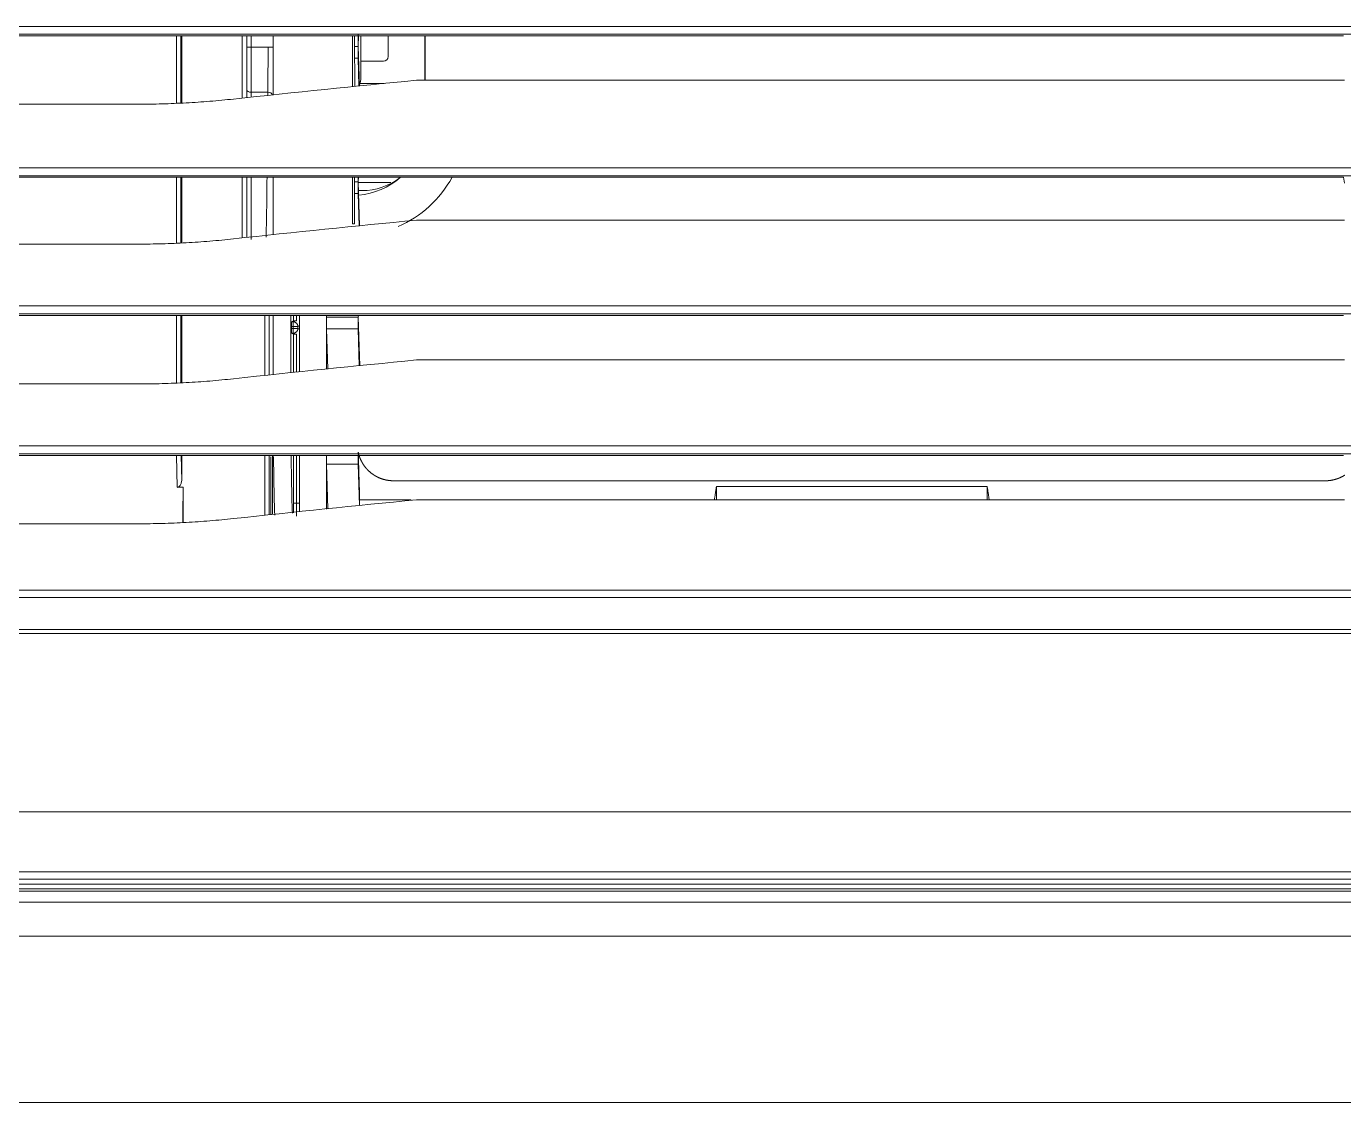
# Model space of a CAD drawing. Header units: millimetres. Extents: x 70151 to 230897, y 35202 to 113211.
# Drawn here: x 182748.3 to 182894.9, y 70789.4 to 70909.2 of the extents above; entities that cross this region are included whole.
import ezdxf

# ---------------------------------------------------------------- set-up
doc = ezdxf.new("R2010")
doc.units = ezdxf.units.MM
doc.header["$LTSCALE"] = 50
doc.layers.add('2-con', color=2, linetype='Continuous')
doc.layers.add('mark-B', color=2, linetype='Continuous', lineweight=20)

# ---------------------------------------------------------------- blocks, each defined once
blk = doc.blocks.new('무풍1way 일반')
at = {"layer": 'mark-B'}
for p, q in [((0, -24.85), (514.58, -24.85)), ((0, -24.85), (514.58, -24.85)), ((514.56, -25.36), (0, -25.36)), ((514.56, -25.36), (0, -25.36)), ((-380.01, -53.26), (380.01, -53.26)), ((380.01, -53.69), (-380.01, -53.69)), ((-379.23, -57.26), (379.23, -57.26)), ((379.23, -58.09), (-379.23, -58.09)), ((334.18, -65.6), (334.18, -69.52)), ((334.18, -65.6), (334.18, -69.52)), ((334.23, -65.6), (334.23, -66.45)), ((334.23, -66.45), (334.25, -65.6)), ((334.23, -65.6), (334.23, -66.45)), ((334.23, -66.45), (334.25, -65.6)), ((377.93, -65.46), (339.22, -65.46)), ((318.23, -72.08), (318.08, -67.12)), ((318.25, -67.1), (318.25, -73.08)), ((321.26, -66.79), (321.26, -73.08)), ((324.26, -73.08), (324.26, -66.48)), ((324.45, -66.47), (324.45, -72.92)), ((324.45, -66.47), (324.45, -72.92)), ((324.61, -73.08), (324.61, -66.45)), ((324.61, -73.08), (324.61, -66.45)), ((325.11, -66.4), (325.11, -73.08)), ((325.11, -66.4), (325.11, -73.08)), ((334.18, -69.52), (334.23, -66.45)), ((334.18, -69.52), (334.23, -66.45)), ((204.96, -68.13), (308.24, -68.13)), ((244.72, -68.13), (244.72, -69.62)), ((274.85, -69.62), (274.85, -68.13)), ((314.58, -67.48), (314.72, -72.08)), ((321.26, -67.75), (321.6, -67.75)), ((321.6, -67.75), (321.9, -67.75)), ((321.6, -67.75), (321.6, -73.08)), ((321.9, -73.08), (321.9, -67.75)), ((310.8, -70.25), (207.08, -70.25)), ((334.86, -69.52), (334.18, -69.52)), ((334.86, -69.52), (334.18, -69.52)), ((334.41, -73.08), (334.36, -70.23)), ((334.36, -73.08), (334.36, -70.23)), ((334.41, -73.08), (334.36, -70.23)), ((334.36, -73.08), (334.36, -70.23)), ((334.86, -69.52), (334.92, -73.08)), ((334.86, -69.52), (334.92, -73.08)), ((-376.39, -73.25), (376.39, -73.25)), ((376.58, -73.08), (205.05, -73.08)), ((314.72, -72.08), (318.23, -72.08)), ((376.39, -74.13), (-376.39, -74.13)), ((324.18, -88.65), (324.18, -82.06)), ((324.61, -88.65), (324.61, -82.01)), ((324.61, -88.65), (324.61, -82.01)), ((325.11, -81.96), (325.11, -88.65)), ((325.11, -81.96), (325.11, -88.65)), ((334.36, -88.65), (334.36, -81.16)), ((334.36, -88.65), (334.36, -81.16)), ((334.45, -88.65), (334.45, -81.16)), ((334.45, -88.65), (334.45, -81.16)), ((334.95, -81.14), (334.95, -88.65)), ((334.95, -81.14), (334.95, -88.65)), ((375.18, -81.03), (339.22, -81.03)), ((314.54, -83.04), (314.71, -88.45)), ((314.6, -83.04), (314.72, -87.14)), ((318.23, -87.14), (318.1, -82.68)), ((318.25, -82.66), (318.25, -88.45)), ((321.26, -82.36), (321.26, -88.65)), ((321.6, -82.32), (321.6, -86.57)), ((321.9, -86.56), (321.9, -82.29)), ((322.21, -82.26), (322.21, -88.65)), ((204.96, -83.69), (308.24, -83.69)), ((314.72, -87.14), (318.23, -87.14)), ((321.26, -87.09), (321.45, -87.18)), ((321.45, -87.43), (321.26, -87.52)), ((321.45, -87.18), (321.45, -87.43)), ((321.95, -87.18), (321.45, -87.18)), ((321.45, -87.43), (321.95, -87.43)), ((321.71, -86.56), (321.95, -86.68)), ((321.95, -87.93), (321.71, -88.05)), ((322.13, -86.68), (321.9, -86.56)), ((321.9, -88.05), (322.13, -87.93)), ((321.95, -86.68), (322.13, -86.68)), ((321.95, -86.68), (321.95, -87.18)), ((321.95, -87.18), (321.95, -87.43)), ((322.14, -87.18), (321.95, -87.18)), ((321.95, -87.43), (322.14, -87.43)), ((321.95, -87.43), (321.95, -87.93)), ((322.13, -87.93), (321.95, -87.93)), ((322.14, -87.43), (322.14, -87.18)), ((-373.64, -88.81), (373.64, -88.81)), ((373.83, -88.65), (205.05, -88.65)), ((314.71, -88.45), (314.7, -88.65)), ((314.73, -88.45), (318.25, -88.45)), ((318.25, -88.45), (318.25, -88.65)), ((321.6, -88.03), (321.6, -88.65)), ((321.9, -88.65), (321.9, -88.05)), ((373.64, -89.7), (-373.64, -89.7)), ((334.36, -104.03), (334.36, -96.72)), ((334.36, -104.03), (334.36, -96.72)), ((334.45, -104.02), (334.45, -96.72)), ((334.45, -104.02), (334.45, -96.72)), ((334.95, -96.71), (334.95, -104.02)), ((334.95, -96.71), (334.95, -104.02)), ((372.42, -96.59), (339.22, -96.59)), ((324.18, -104.02), (324.18, -97.62)), ((326.62, -104.02), (326.62, -97.1)), ((326.62, -104.02), (326.62, -97.1)), ((327.12, -104.02), (327.12, -97.32)), ((327.12, -104.02), (327.12, -97.32)), ((327.62, -97.27), (327.62, -104.02)), ((327.62, -97.27), (327.62, -104.02)), ((204.96, -99.25), (308.24, -99.25)), ((314.56, -98.61), (314.71, -103.51)), ((314.61, -98.6), (314.72, -102.21)), ((315.14, -98.85), (315.14, -104.02)), ((315.14, -98.85), (315.36, -98.85)), ((315.36, -98.85), (315.36, -104.02)), ((314.68, -102.54), (314.32, -102.54)), ((314.72, -102.21), (315.14, -102.21)), ((205.06, -104.02), (204.97, -103.35)), ((371.11, -104.02), (205.06, -104.02)), ((314.71, -103.51), (314.69, -104.02)), ((314.73, -103.51), (315.14, -103.51)), ((-370.92, -104.19), (370.92, -104.19)), ((370.92, -105.07), (-370.92, -105.07)), ((327.62, -112.83), (327.62, -119.77)), ((327.62, -112.83), (327.62, -119.77)), ((334.36, -119.78), (334.36, -112.29)), ((334.36, -119.78), (334.36, -112.29)), ((334.45, -119.78), (334.45, -112.29)), ((334.45, -119.78), (334.45, -112.29)), ((334.95, -112.27), (334.95, -119.78)), ((334.95, -112.27), (334.95, -119.78)), ((369.67, -112.15), (339.22, -112.15)), ((314.57, -114.17), (314.71, -118.57)), ((314.63, -114.16), (314.72, -117.27)), ((315.1, -116.22), (315.1, -114.11)), ((315.36, -114.09), (315.36, -119.77)), ((324.18, -119.77), (324.18, -113.19)), ((324.78, -113.12), (324.78, -113.48)), ((324.78, -113.12), (324.78, -113.48)), ((324.78, -113.48), (326.62, -113.48)), ((324.78, -113.48), (326.62, -113.48)), ((326.62, -113.48), (326.62, -112.93)), ((326.62, -113.48), (326.62, -112.93)), ((326.62, -118.5), (326.62, -113.48)), ((326.62, -118.5), (326.62, -113.48)), ((327.12, -119.77), (327.12, -112.88)), ((327.12, -119.77), (327.12, -112.88)), ((204.96, -114.82), (308.24, -114.82)), ((307.29, -114.82), (307.29, -119.77)), ((314.53, -114.46), (311.83, -114.45)), ((314.53, -114.46), (311.83, -114.45)), ((314.43, -119.77), (314.43, -115.12)), ((314.43, -116.94), (311.9, -116.94)), ((314.43, -116.94), (311.9, -116.94)), ((314.72, -117.27), (315.14, -117.27)), ((315.13, -116.78), (315.11, -116.57)), ((315.14, -117.13), (315.14, -119.77)), ((311.4, -117.45), (311.4, -119.77)), ((311.4, -117.45), (311.4, -119.77)), ((314.71, -118.57), (314.67, -119.77)), ((314.73, -118.57), (315.14, -118.57)), ((324.75, -118.5), (324.25, -118.5)), ((324.75, -118.5), (324.25, -118.5)), ((324.75, -118.5), (326.62, -118.5)), ((324.75, -118.5), (326.62, -118.5)), ((326.62, -119.77), (326.62, -118.5)), ((326.62, -118.5), (327.12, -118.5)), ((326.62, -119.77), (326.62, -118.5)), ((326.62, -118.5), (327.12, -118.5)), ((-368.14, -119.94), (368.14, -119.94)), ((368.32, -119.77), (205.05, -119.77)), ((368.14, -120.82), (-368.14, -120.82))]:
    blk.add_line(p, q, dxfattribs=at)
for centre, radius, start, end in [((314.32, -109.57), 7.03, 90, 127.8492), ((316.61, -115.12), 2.18, 158.5912, 180)]:
    blk.add_arc(centre, radius, start, end, dxfattribs=at)
for centre, major_axis, ratio, start_param, end_param in [((334.87, -70.23), (0.012, -0.716), 0.700857, 3.129571, 4.687919), ((334.87, -70.23), (0.012, -0.716), 0.700857, 3.129571, 4.687919), ((314.71, -73.39), (0, -1.51), 0.017455, 1.774836, 2.617994), ((318.22, -73.39), (0, -1.51), 0.017455, 1.774836, 2.617994), ((314.71, -88.45), (0, -1.51), 0.017455, 1.570796, 2.617994), ((318.22, -88.45), (0, -1.51), 0.017455, 1.570796, 2.617994), ((321.95, -87.18), (-0.225, -0.449), 0.99981, 3.605286, 5.17593), ((321.95, -87.43), (0.225, -0.449), 0.99981, 4.248848, 5.819492), ((325.15, -112.86), (0, -18.58), 0.017522, 3.724007, 4.216591), ((325.15, -112.86), (0, -18.58), 0.017522, 3.724007, 4.216591), ((315.3, -110.07), (-8.9, 8.9), 0.997265, 5.907391, 6.567812), ((314.71, -103.51), (0, -1.51), 0.017455, 1.570796, 2.617994), ((314.71, -103.51), (0, -1.51), 0.017455, 1.222932, 1.570796), ((324.78, -113.23), (0.502, -0.005), 0.499982, 3.161291, 4.717314), ((324.78, -113.23), (0.502, -0.005), 0.499982, 3.161291, 4.717314), ((324.93, -118.5), (0, -10.04), 0.017914, 4.18879, 4.712389), ((324.93, -118.5), (0, -10.04), 0.017914, 4.18879, 4.712389), ((326.62, -113.73), (0.502, 0), 0.5, 0, 1.570796), ((326.62, -113.73), (0.502, 0), 0.5, 0, 1.570796), ((311.9, -117.45), (0, -0.503), 0.998629, 3.141593, 4.712389), ((311.9, -117.45), (0, -0.503), 0.998629, 3.141593, 4.712389), ((314.71, -118.57), (0, -1.51), 0.017455, 1.570796, 2.617994), ((314.71, -118.57), (0, -1.51), 0.017455, 0.523599, 1.570796)]:
    blk.add_ellipse(centre, major_axis=major_axis, ratio=ratio, start_param=start_param, end_param=end_param, dxfattribs=at)
for points, degree, knots in [([(529.67, -1.07), (528.29, -1.06), (526.91, -1.06), (524.15, -1.06), (522.78, -1.06), (518.64, -1.06), (510.36, -1.06), (491.05, -1.06), (474.5, -1.06), (441.39, -1.06), (375.18, -1.05), (308.98, -1.05), (176.56, -1.05), (88.28, -1.05), (0, -1.05)], 3, [0, 0, 0, 0, 0.007813, 0.007813, 0.015625, 0.015625, 0.03125, 0.0625, 0.125, 0.125, 0.25, 0.5, 0.5, 1, 1, 1, 1]), ([(529.67, -1.07), (528.29, -1.06), (526.91, -1.06), (524.15, -1.06), (522.78, -1.06), (518.64, -1.06), (510.36, -1.06), (491.05, -1.06), (474.5, -1.06), (441.39, -1.06), (375.18, -1.05), (308.98, -1.05), (176.56, -1.05), (88.28, -1.05), (0, -1.05)], 3, [0, 0, 0, 0, 0.007812, 0.007812, 0.015625, 0.015625, 0.03125, 0.0625, 0.125, 0.125, 0.25, 0.5, 0.5, 1, 1, 1, 1]), ([(514.01, -19.59), (492.59, -19.59), (449.76, -19.59), (385.5, -19.59), (321.25, -19.59), (192.75, -19.59), (85.67, -19.59), (0, -19.59)], 3, [0, 0, 0, 0, 0.125, 0.25, 0.375, 0.5, 1, 1, 1, 1]), ([(514.01, -19.59), (492.59, -19.59), (449.76, -19.59), (385.5, -19.59), (321.25, -19.59), (192.75, -19.59), (85.67, -19.59), (0, -19.59)], 3, [0, 0, 0, 0, 0.125, 0.25, 0.375, 0.5, 1, 1, 1, 1]), ([(0, -23.37), (85.4, -23.37), (170.8, -23.37), (277.56, -23.37), (298.91, -23.37), (341.61, -23.37), (362.96, -23.37), (405.66, -23.37), (427.01, -23.37), (469.71, -23.37), (491.06, -23.37), (512.41, -23.37)], 3, [0, 0, 0, 0, 0.5, 0.5, 0.625, 0.625, 0.75, 0.75, 0.875, 0.875, 1, 1, 1, 1]), ([(0, -23.37), (85.4, -23.37), (170.8, -23.37), (277.56, -23.37), (298.91, -23.37), (341.61, -23.37), (362.96, -23.37), (405.66, -23.37), (427.01, -23.37), (469.71, -23.37), (491.06, -23.37), (512.41, -23.37)], 3, [0, 0, 0, 0, 0.5, 0.5, 0.625, 0.625, 0.75, 0.75, 0.875, 0.875, 1, 1, 1, 1]), ([(512.41, -24.58), (491.06, -24.58), (469.71, -24.58), (427.01, -24.58), (405.66, -24.58), (362.96, -24.58), (320.26, -24.58), (192.15, -24.58), (85.4, -24.58), (0, -24.58)], 3, [0, 0, 0, 0, 0.125, 0.125, 0.25, 0.25, 0.375, 0.5, 1, 1, 1, 1]), ([(512.41, -24.58), (491.06, -24.58), (469.71, -24.58), (427.01, -24.58), (405.66, -24.58), (362.96, -24.58), (320.26, -24.58), (192.15, -24.58), (85.4, -24.58), (0, -24.58)], 3, [0, 0, 0, 0, 0.125, 0.125, 0.25, 0.25, 0.375, 0.5, 1, 1, 1, 1]), ([(0, -25.9), (42.6, -25.9), (85.19, -25.9), (149.09, -25.9), (170.39, -25.9), (212.99, -25.9), (234.29, -25.9), (276.88, -25.9), (298.18, -25.9), (340.78, -25.9), (362.08, -25.9), (404.67, -25.89), (425.97, -25.89), (452.6, -25.9), (457.92, -25.9), (468.57, -25.9), (473.89, -25.9), (484.54, -25.9), (489.87, -25.9), (496.52, -25.9), (497.86, -25.9), (500.52, -25.9), (501.85, -25.9), (503.85, -25.89), (504.51, -25.89), (505.84, -25.89), (506.51, -25.89), (507.84, -25.9), (508.51, -25.9), (509.5, -25.9), (509.84, -25.89), (510.34, -25.89), (510.5, -25.89), (510.83, -25.89), (511, -25.89), (511.17, -25.89)], 3, [0, 0, 0, 0, 0.25, 0.25, 0.375, 0.375, 0.5, 0.5, 0.625, 0.625, 0.75, 0.75, 0.875, 0.875, 0.90625, 0.90625, 0.9375, 0.9375, 0.96875, 0.96875, 0.976563, 0.976563, 0.984375, 0.984375, 0.988281, 0.988281, 0.992188, 0.992188, 0.996094, 0.996094, 0.998047, 0.998047, 0.999023, 0.999023, 1, 1, 1, 1]), ([(511.17, -26.75), (511, -26.75), (510.83, -26.75), (510.5, -26.75), (510.33, -26.75), (509.84, -26.75), (509.5, -26.75), (508.5, -26.75), (507.84, -26.75), (506.51, -26.75), (505.84, -26.75), (504.51, -26.75), (503.85, -26.75), (501.85, -26.75), (500.52, -26.75), (497.85, -26.75), (496.52, -26.75), (489.87, -26.75), (484.54, -26.75), (473.89, -26.75), (468.57, -26.75), (457.92, -26.75), (452.6, -26.75), (425.97, -26.75), (404.67, -26.75), (362.08, -26.75), (340.78, -26.75), (298.18, -26.75), (276.88, -26.75), (234.28, -26.75), (212.99, -26.75), (170.39, -26.75), (149.09, -26.75), (85.19, -26.75), (42.6, -26.75), (0, -26.75)], 3, [0, 0, 0, 0, 0.000977, 0.000977, 0.001953, 0.001953, 0.003906, 0.003906, 0.007813, 0.007813, 0.011719, 0.011719, 0.015625, 0.015625, 0.023438, 0.023438, 0.03125, 0.03125, 0.0625, 0.0625, 0.09375, 0.09375, 0.125, 0.125, 0.25, 0.25, 0.375, 0.375, 0.5, 0.5, 0.625, 0.625, 0.75, 0.75, 1, 1, 1, 1]), ([(0, -33.4), (42.38, -33.4), (127.14, -33.4), (233.1, -33.4), (317.86, -33.4), (381.43, -33.4), (445.01, -33.4), (487.39, -33.4), (508.58, -33.4)], 3, [0, 0, 0, 0, 0.25, 0.5, 0.625, 0.75, 0.875, 1, 1, 1, 1]), ([(321.59, -66.32), (321.59, -66.43), (321.6, -66.85), (321.6, -67.38), (321.6, -67.75)], 3, [0, 0, 0, 0, 0.314014, 1, 1, 1, 1]), ([(322.04, -66.63), (322.05, -66.79), (322.05, -66.95), (322.07, -67.34), (322.08, -67.57), (322.09, -68.04), (322.1, -68.28), (322.11, -68.77), (322.11, -69.02), (322.12, -69.38), (322.12, -69.5), (322.13, -69.68), (322.13, -69.77), (322.13, -69.87), (322.13, -69.92), (322.13, -69.95), (322.13, -69.96), (322.13, -69.97), (322.13, -69.97), (322.13, -69.97), (322.13, -69.97), (322.13, -69.97), (322.13, -69.97), (322.13, -69.97), (322.13, -69.97), (322.14, -70.34), (322.15, -70.73), (322.16, -71.53), (322.16, -71.94), (322.17, -72.59), (322.17, -72.82), (322.17, -73.05)], 3, [0, 0, 0, 0, 0.110793, 0.110793, 0.24707, 0.24707, 0.383346, 0.383346, 0.519623, 0.519623, 0.587762, 0.587762, 0.621831, 0.638866, 0.647383, 0.651642, 0.653771, 0.654836, 0.655368, 0.655634, 0.655767, 0.655834, 0.655867, 0.655867, 0.6559, 0.6559, 0.792177, 0.792177, 0.928454, 0.928454, 1, 1, 1, 1]), ([(324, -66.41), (324.01, -66.55), (324.06, -67.86), (324.12, -71.32), (324.14, -72.94)], 2, [0, 0, 0, 0.085981, 0.645207, 1, 1, 1]), ([(207.08, -70.25), (207.07, -70.25), (207.05, -70.25), (207.02, -70.25), (206.99, -70.25), (206.96, -70.25), (206.93, -70.26), (206.9, -70.26), (206.86, -70.26), (206.83, -70.26), (206.8, -70.26), (206.77, -70.26), (206.74, -70.27), (206.71, -70.27), (206.68, -70.27), (206.65, -70.28), (206.62, -70.28), (206.59, -70.28), (206.56, -70.29), (206.53, -70.29), (206.5, -70.29), (206.47, -70.3), (206.44, -70.3), (206.41, -70.31), (206.38, -70.31), (206.35, -70.32), (206.32, -70.32), (206.29, -70.33), (206.26, -70.34), (206.23, -70.34), (206.2, -70.35), (206.17, -70.36), (206.14, -70.36), (206.11, -70.37), (206.08, -70.38), (206.06, -70.39), (206.03, -70.39), (206, -70.4), (205.97, -70.41), (205.94, -70.42), (205.91, -70.43), (205.88, -70.43), (205.85, -70.44), (205.83, -70.45), (205.8, -70.46), (205.77, -70.47), (205.74, -70.48), (205.71, -70.49), (205.69, -70.5), (205.66, -70.51), (205.63, -70.52), (205.6, -70.53), (205.58, -70.54), (205.55, -70.56), (205.52, -70.57), (205.5, -70.58), (205.47, -70.59), (205.44, -70.6), (205.41, -70.61), (205.39, -70.63), (205.36, -70.64), (205.34, -70.65), (205.31, -70.66), (205.28, -70.68), (205.26, -70.69), (205.23, -70.7), (205.21, -70.72), (205.18, -70.73), (205.15, -70.74), (205.13, -70.76), (205.1, -70.77), (205.08, -70.79), (205.05, -70.8), (205.03, -70.82), (205, -70.83), (204.98, -70.85), (204.96, -70.86), (204.94, -70.87), (204.92, -70.88), (204.92, -70.88)], 3, [0, 0, 0, 0, 0.013597, 0.02718, 0.040748, 0.054304, 0.067845, 0.081372, 0.094886, 0.108385, 0.121871, 0.135343, 0.148802, 0.162246, 0.175677, 0.189094, 0.202497, 0.215886, 0.229262, 0.242624, 0.255972, 0.269306, 0.282627, 0.295933, 0.309227, 0.322506, 0.335772, 0.349024, 0.362262, 0.375487, 0.388698, 0.401895, 0.415079, 0.428249, 0.441405, 0.454548, 0.467677, 0.480793, 0.493894, 0.506983, 0.520057, 0.533119, 0.546166, 0.5592, 0.57222, 0.585227, 0.598221, 0.6112, 0.624167, 0.637119, 0.650059, 0.662984, 0.675897, 0.688795, 0.701681, 0.714552, 0.727411, 0.740255, 0.753087, 0.765905, 0.778709, 0.791501, 0.804278, 0.817043, 0.829794, 0.842531, 0.855255, 0.867966, 0.880664, 0.893348, 0.906018, 0.918676, 0.93132, 0.943951, 0.956568, 0.969172, 0.981763, 0.994341, 1, 1, 1, 1]), ([(314.71, -73.44), (314.71, -73.44), (314.71, -73.43), (314.71, -73.4), (314.7, -73.37), (314.69, -73.34), (314.69, -73.32), (314.68, -73.29), (314.67, -73.26), (314.66, -73.23), (314.66, -73.2), (314.65, -73.17), (314.64, -73.14), (314.63, -73.11), (314.62, -73.08), (314.61, -73.06), (314.61, -73.03), (314.6, -73), (314.59, -72.97), (314.58, -72.94), (314.57, -72.91), (314.56, -72.89), (314.55, -72.86), (314.54, -72.83), (314.53, -72.8), (314.52, -72.78), (314.51, -72.75), (314.49, -72.72), (314.48, -72.69), (314.47, -72.67), (314.46, -72.64), (314.45, -72.61), (314.44, -72.59), (314.42, -72.56), (314.41, -72.53), (314.4, -72.51), (314.39, -72.48), (314.37, -72.46), (314.36, -72.43), (314.35, -72.4), (314.33, -72.38), (314.32, -72.35), (314.31, -72.33), (314.29, -72.3), (314.28, -72.28), (314.26, -72.25), (314.25, -72.23), (314.23, -72.2), (314.22, -72.18), (314.2, -72.15), (314.19, -72.13), (314.17, -72.1), (314.16, -72.08), (314.14, -72.06), (314.13, -72.03), (314.11, -72.01), (314.09, -71.98), (314.08, -71.96), (314.06, -71.94), (314.05, -71.91), (314.03, -71.89), (314.01, -71.87), (313.99, -71.85), (313.98, -71.82), (313.96, -71.8), (313.94, -71.78), (313.93, -71.76), (313.91, -71.73), (313.89, -71.71), (313.87, -71.69), (313.85, -71.67), (313.84, -71.65), (313.82, -71.63), (313.8, -71.61), (313.78, -71.58), (313.76, -71.56), (313.74, -71.54), (313.72, -71.52), (313.7, -71.5), (313.69, -71.48), (313.67, -71.46), (313.65, -71.44), (313.62, -71.42), (313.59, -71.39), (313.55, -71.35), (313.52, -71.32), (313.48, -71.28), (313.44, -71.25), (313.4, -71.21), (313.36, -71.18), (313.32, -71.15), (313.28, -71.11), (313.24, -71.08), (313.2, -71.05), (313.16, -71.02), (313.11, -70.99), (313.07, -70.96), (313.03, -70.93), (312.98, -70.9), (312.94, -70.87), (312.89, -70.84), (312.85, -70.82), (312.8, -70.79), (312.75, -70.76), (312.71, -70.74), (312.66, -70.71), (312.61, -70.69), (312.56, -70.66), (312.52, -70.64), (312.47, -70.62), (312.42, -70.59), (312.37, -70.57), (312.32, -70.55), (312.27, -70.53), (312.22, -70.51), (312.17, -70.49), (312.11, -70.47), (312.06, -70.46), (312.01, -70.44), (311.96, -70.42), (311.91, -70.41), (311.85, -70.39), (311.8, -70.38), (311.74, -70.37), (311.69, -70.35), (311.64, -70.34), (311.58, -70.33), (311.53, -70.32), (311.47, -70.31), (311.42, -70.3), (311.36, -70.29), (311.31, -70.28), (311.25, -70.28), (311.19, -70.27), (311.14, -70.27), (311.08, -70.26), (311.02, -70.26), (310.97, -70.26), (310.91, -70.25), (310.85, -70.25), (310.82, -70.25), (310.8, -70.25)], 3, [0, 0, 0, 0, 0.001372, 0.00689, 0.012403, 0.01791, 0.023411, 0.028907, 0.034397, 0.039881, 0.04536, 0.050833, 0.0563, 0.061762, 0.067218, 0.072668, 0.078113, 0.083552, 0.088985, 0.094412, 0.099834, 0.105251, 0.110661, 0.116066, 0.121466, 0.126859, 0.132247, 0.13763, 0.143007, 0.148378, 0.153743, 0.159103, 0.164458, 0.169807, 0.17515, 0.180487, 0.185819, 0.191146, 0.196466, 0.201782, 0.207091, 0.212395, 0.217694, 0.222986, 0.228274, 0.233556, 0.238832, 0.244102, 0.249367, 0.254627, 0.259881, 0.265129, 0.270372, 0.27561, 0.280841, 0.286068, 0.291288, 0.296504, 0.301713, 0.306918, 0.312116, 0.31731, 0.322497, 0.327679, 0.332856, 0.338027, 0.343193, 0.348353, 0.353508, 0.358658, 0.363801, 0.36894, 0.374073, 0.3792, 0.384322, 0.389439, 0.39455, 0.399656, 0.404756, 0.409851, 0.41494, 0.420024, 0.425103, 0.434476, 0.443867, 0.453277, 0.462706, 0.472153, 0.481619, 0.491103, 0.500606, 0.510127, 0.519667, 0.529226, 0.538804, 0.5484, 0.558015, 0.567649, 0.577302, 0.586973, 0.596664, 0.606373, 0.616101, 0.625848, 0.635614, 0.645399, 0.655203, 0.665026, 0.674868, 0.684729, 0.69461, 0.704509, 0.714427, 0.724365, 0.734322, 0.744298, 0.754293, 0.764308, 0.774341, 0.784394, 0.794467, 0.804558, 0.81467, 0.8248, 0.83495, 0.845119, 0.855308, 0.865516, 0.875743, 0.88599, 0.896257, 0.906543, 0.916849, 0.927174, 0.937519, 0.947883, 0.958267, 0.968671, 0.979094, 0.989537, 1, 1, 1, 1]), ([(321.6, -86.57), (321.6, -86.57), (321.61, -86.57), (321.62, -86.57), (321.62, -86.57), (321.63, -86.57), (321.64, -86.57), (321.65, -86.56), (321.66, -86.56), (321.67, -86.56), (321.68, -86.56), (321.69, -86.56), (321.7, -86.56), (321.71, -86.56), (321.71, -86.56)], 3, [0, 0, 0, 0, 0.071251, 0.142546, 0.213886, 0.285274, 0.35671, 0.428197, 0.499737, 0.60017, 0.70031, 0.80026, 0.900123, 1, 1, 1, 1]), ([(321.71, -86.56), (321.74, -86.56), (321.77, -86.56), (321.81, -86.56), (321.83, -86.56), (321.87, -86.56), (321.88, -86.56), (321.9, -86.56), (321.9, -86.56), (321.9, -86.56)], 3, [0, 0, 0, 0, 0.25, 0.25, 0.5, 0.5, 0.75, 0.75, 1, 1, 1, 1]), ([(322.14, -87.18), (322.14, -87.18), (322.14, -87.17), (322.14, -87.16), (322.14, -87.15), (322.14, -87.14), (322.14, -87.13), (322.14, -87.12), (322.14, -87.1), (322.14, -87.09), (322.14, -87.08), (322.14, -87.07), (322.14, -87.06), (322.14, -87.05), (322.14, -87.04), (322.14, -87.03), (322.14, -87.02), (322.14, -87.01), (322.14, -87), (322.14, -86.99), (322.14, -86.98), (322.14, -86.97), (322.14, -86.96), (322.14, -86.95), (322.14, -86.94), (322.14, -86.93), (322.14, -86.92), (322.14, -86.91), (322.14, -86.9), (322.14, -86.89), (322.14, -86.88), (322.14, -86.87), (322.14, -86.86), (322.14, -86.85), (322.14, -86.84), (322.14, -86.83), (322.14, -86.83), (322.14, -86.82), (322.14, -86.81), (322.14, -86.8), (322.14, -86.79), (322.14, -86.78), (322.14, -86.77), (322.14, -86.76), (322.14, -86.75), (322.14, -86.75), (322.14, -86.74), (322.14, -86.73), (322.14, -86.72), (322.14, -86.71), (322.14, -86.71), (322.14, -86.7), (322.14, -86.7), (322.13, -86.69), (322.13, -86.69), (322.13, -86.68), (322.13, -86.68), (322.13, -86.68), (322.13, -86.68), (322.13, -86.68)], 3, [0, 0, 0, 0, 0.013534, 0.027113, 0.040736, 0.054403, 0.068114, 0.081869, 0.095669, 0.109512, 0.1234, 0.137332, 0.151308, 0.165329, 0.179393, 0.193502, 0.207655, 0.221852, 0.236093, 0.250379, 0.264708, 0.279082, 0.2935, 0.307962, 0.322469, 0.337019, 0.351614, 0.366253, 0.380936, 0.395664, 0.410435, 0.425251, 0.440111, 0.455015, 0.469964, 0.484956, 0.499993, 0.515958, 0.532567, 0.54982, 0.567717, 0.586258, 0.605443, 0.625272, 0.645746, 0.666863, 0.688625, 0.71103, 0.73408, 0.757774, 0.782112, 0.807094, 0.83272, 0.85899, 0.885904, 0.913462, 0.941664, 0.97051, 1, 1, 1, 1]), ([(322.13, -87.93), (322.13, -87.93), (322.13, -87.93), (322.13, -87.93), (322.13, -87.93), (322.13, -87.93), (322.13, -87.93), (322.13, -87.92), (322.13, -87.92), (322.13, -87.92), (322.13, -87.92), (322.13, -87.92), (322.13, -87.91), (322.14, -87.91), (322.14, -87.91), (322.14, -87.91), (322.14, -87.9), (322.14, -87.9), (322.14, -87.9), (322.14, -87.89), (322.14, -87.89), (322.14, -87.89), (322.14, -87.88), (322.14, -87.88), (322.14, -87.88), (322.14, -87.87), (322.14, -87.87), (322.14, -87.87), (322.14, -87.86), (322.14, -87.86), (322.14, -87.85), (322.14, -87.85), (322.14, -87.84), (322.14, -87.84), (322.14, -87.84), (322.14, -87.83), (322.14, -87.83), (322.14, -87.82), (322.14, -87.82), (322.14, -87.81), (322.14, -87.81), (322.14, -87.81), (322.14, -87.8), (322.14, -87.8), (322.14, -87.79), (322.14, -87.79), (322.14, -87.78), (322.14, -87.78), (322.14, -87.76), (322.14, -87.74), (322.14, -87.73), (322.14, -87.71), (322.14, -87.69), (322.14, -87.67), (322.14, -87.65), (322.14, -87.62), (322.14, -87.6), (322.14, -87.58), (322.14, -87.56), (322.14, -87.54), (322.14, -87.52), (322.14, -87.49), (322.14, -87.47), (322.14, -87.45), (322.14, -87.43), (322.14, -87.43)], 3, [0, 0, 0, 0, 0.014183, 0.028219, 0.042108, 0.055849, 0.069444, 0.082891, 0.09619, 0.109343, 0.122348, 0.135206, 0.147917, 0.160481, 0.172897, 0.185166, 0.197288, 0.209263, 0.22109, 0.23277, 0.244303, 0.255689, 0.266927, 0.278018, 0.288962, 0.299759, 0.310409, 0.320911, 0.331266, 0.341473, 0.351534, 0.361447, 0.371213, 0.380832, 0.390304, 0.399628, 0.408805, 0.417835, 0.426717, 0.435453, 0.444041, 0.452482, 0.460775, 0.468922, 0.476921, 0.484773, 0.492478, 0.500035, 0.530939, 0.561655, 0.592185, 0.622529, 0.652685, 0.682655, 0.712438, 0.742034, 0.771443, 0.800666, 0.829702, 0.858552, 0.887215, 0.915691, 0.943981, 0.972084, 1, 1, 1, 1]), ([(321.71, -88.05), (321.71, -88.05), (321.71, -88.05), (321.7, -88.05), (321.69, -88.05), (321.68, -88.05), (321.68, -88.05), (321.67, -88.04), (321.66, -88.04), (321.64, -88.04), (321.63, -88.04), (321.61, -88.04), (321.61, -88.04), (321.6, -88.03)], 3, [0, 0, 0, 0, 0.060365, 0.124378, 0.192073, 0.263482, 0.338628, 0.417534, 0.500218, 0.625066, 0.749977, 0.874955, 1, 1, 1, 1]), ([(321.9, -88.05), (321.9, -88.05), (321.9, -88.05), (321.88, -88.05), (321.87, -88.05), (321.83, -88.05), (321.81, -88.05), (321.77, -88.05), (321.74, -88.05), (321.71, -88.05)], 3, [0, 0, 0, 0, 0.25, 0.25, 0.5, 0.5, 0.75, 0.75, 1, 1, 1, 1]), ([(315.11, -116.57), (315.11, -116.57), (315.11, -116.56), (315.11, -116.56), (315.11, -116.55), (315.11, -116.54), (315.1, -116.53), (315.1, -116.52), (315.1, -116.52), (315.1, -116.51), (315.1, -116.5), (315.1, -116.49), (315.1, -116.48), (315.1, -116.47), (315.1, -116.46), (315.1, -116.46), (315.1, -116.45), (315.1, -116.44), (315.1, -116.43), (315.1, -116.42), (315.1, -116.41), (315.1, -116.4), (315.1, -116.39), (315.1, -116.38), (315.1, -116.37), (315.1, -116.37), (315.1, -116.36), (315.1, -116.35), (315.1, -116.34), (315.1, -116.33), (315.1, -116.32), (315.1, -116.31), (315.1, -116.3), (315.1, -116.29), (315.1, -116.28), (315.1, -116.27), (315.1, -116.26), (315.1, -116.25), (315.1, -116.24), (315.1, -116.23), (315.1, -116.22), (315.1, -116.22), (315.1, -116.22)], 3, [0, 0, 0, 0, 0.026365, 0.052659, 0.078883, 0.105036, 0.131119, 0.157131, 0.183073, 0.208944, 0.234745, 0.260475, 0.286136, 0.311726, 0.337246, 0.362696, 0.388076, 0.413386, 0.438627, 0.463797, 0.488898, 0.513928, 0.53889, 0.563781, 0.588603, 0.613356, 0.638039, 0.662653, 0.687198, 0.711673, 0.736079, 0.760416, 0.784684, 0.808883, 0.833013, 0.857074, 0.881067, 0.904991, 0.928846, 0.952632, 0.97635, 1, 1, 1, 1]), ([(315.14, -117.13), (315.14, -117.13), (315.14, -117.12), (315.14, -117.11), (315.14, -117.1), (315.14, -117.09), (315.14, -117.08), (315.14, -117.07), (315.14, -117.06), (315.14, -117.05), (315.14, -117.04), (315.14, -117.03), (315.14, -117.01), (315.14, -117), (315.14, -116.99), (315.14, -116.98), (315.14, -116.97), (315.14, -116.96), (315.14, -116.95), (315.14, -116.94), (315.14, -116.93), (315.13, -116.92), (315.13, -116.91), (315.13, -116.9), (315.13, -116.89), (315.13, -116.88), (315.13, -116.87), (315.13, -116.86), (315.13, -116.85), (315.13, -116.84), (315.13, -116.83), (315.13, -116.82), (315.13, -116.81), (315.13, -116.8), (315.13, -116.8), (315.13, -116.79), (315.13, -116.78), (315.13, -116.78)], 3, [0, 0, 0, 0, 0.027034, 0.054157, 0.081369, 0.108672, 0.136064, 0.163545, 0.191117, 0.218779, 0.24653, 0.274372, 0.302305, 0.330327, 0.35844, 0.386644, 0.414938, 0.443324, 0.4718, 0.500366, 0.529024, 0.557773, 0.586614, 0.615545, 0.644568, 0.673683, 0.702888, 0.732186, 0.761575, 0.791056, 0.820629, 0.850294, 0.880051, 0.9099, 0.939841, 0.969874, 1, 1, 1, 1])]:
    blk.add_open_spline(points, degree=degree, knots=knots, dxfattribs=at)
for points, degree in [([(328.59, -66.04), (329.46, -65.95), (331.22, -65.78), (333.87, -65.6), (336.54, -65.49), (338.33, -65.46), (339.22, -65.46)], 3), ([(308.24, -68.13), (315.02, -67.47), (321.81, -66.78), (328.59, -66.04)], 3), ([(321.9, -67.75), (321.9, -67.38), (321.9, -67.02), (321.9, -66.69)], 3), ([(244.49, -68.11), (244.72, -69.62)], 1), ([(274.85, -69.62), (275.08, -68.11)], 1), ([(308.82, -68.11), (314.55, -68.11)], 1), ([(314.55, -68.11), (314.71, -73.39)], 1), ([(244.72, -69.62), (274.85, -69.62)], 1), ([(308.24, -83.69), (315.02, -83.03), (321.81, -82.34), (328.59, -81.61)], 3), ([(328.59, -81.61), (329.46, -81.51), (331.22, -81.34), (333.87, -81.16), (336.54, -81.05), (338.33, -81.03), (339.22, -81.03)], 3), ([(328.59, -97.17), (329.46, -97.07), (331.22, -96.91), (333.87, -96.72), (336.54, -96.61), (338.33, -96.59), (339.22, -96.59)], 3), ([(308.24, -99.25), (315.02, -98.6), (321.81, -97.9), (328.59, -97.17)], 3), ([(310.03, -104), (311.3, -102.9), (312.94, -102.16), (314.66, -102.04)], 3), ([(314.7, -103.44), (311.08, -103.44)], 1), ([(308.24, -114.82), (315.02, -114.16), (321.81, -113.47), (328.59, -112.73)], 3), ([(328.59, -112.73), (329.46, -112.64), (331.22, -112.47), (333.87, -112.29), (336.54, -112.18), (338.33, -112.15), (339.22, -112.15)], 3), ([(307.26, -119.77), (307.26, -114.82)], 1)]:
    blk.add_open_spline(points, degree=degree, dxfattribs=at)
blk = doc.blocks.new('dpdjzjs')
at = {"layer": 'mark-B', "rotation": 180}
blk.add_blockref('무풍1way 일반', (183099.91, 90780.44), dxfattribs=at)

msp = doc.modelspace()

# ---------------------------------------------------------------- block references
at = {"layer": '2-con'}
msp.add_blockref('dpdjzjs', (0, -19992.04), dxfattribs=at)

doc.saveas('drawing.dxf')
